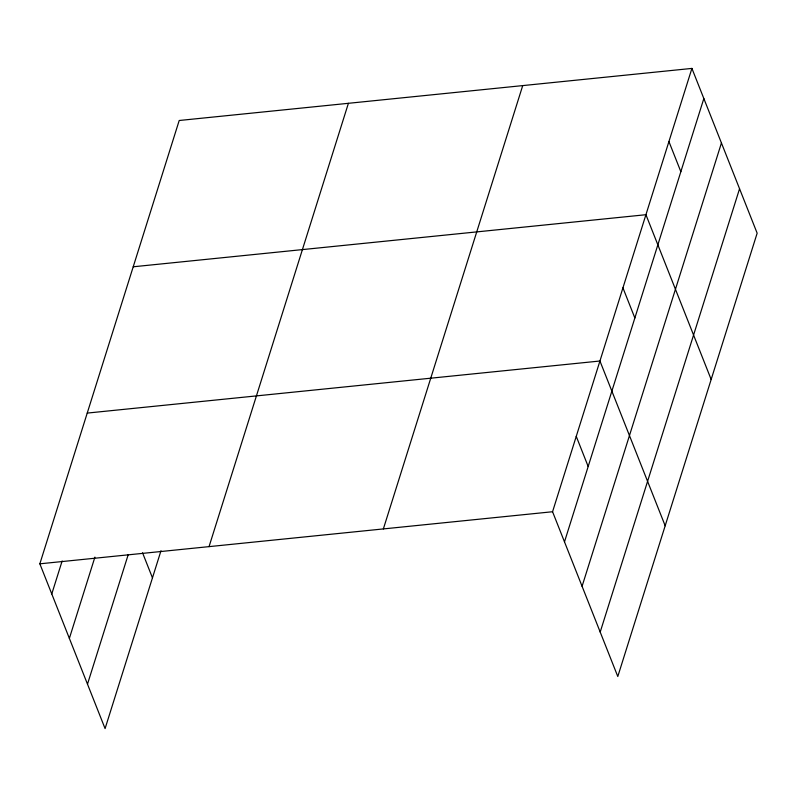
<?xml version="1.0" encoding="UTF-8"?>
<svg xmlns="http://www.w3.org/2000/svg" width="797" height="797" viewBox="0 0 797 797"><rect width="100%" height="100%" fill="white"/><g stroke="black" fill="none" stroke-linecap="round" stroke-linejoin="round"><path stroke-width="1.2" d="M160.994 550.717L105.084 728.588L39.85 563.818L179.205 120.496L691.916 68.412L757.15 233.182L617.795 676.504L552.56 511.734L691.916 68.412M51.775 593.944L62.146 560.968M69.369 638.377L94.913 557.123M87.491 684.155L128.217 554.622M209.043 546.632L348.399 103.311M383.367 528.919L522.722 85.598M564.485 541.86L703.841 98.539M582.079 586.293L721.434 142.972M600.201 632.071L739.556 188.75M133.219 266.786L645.929 214.712L711.163 379.482M87.232 413.085L599.942 361.011L665.176 525.781M39.85 563.818L552.56 511.734M668.922 141.567L680.847 171.684M622.935 287.856L634.86 317.983M576.251 436.367L588.176 466.494M142.543 552.789L152.466 577.855"/></g></svg>
